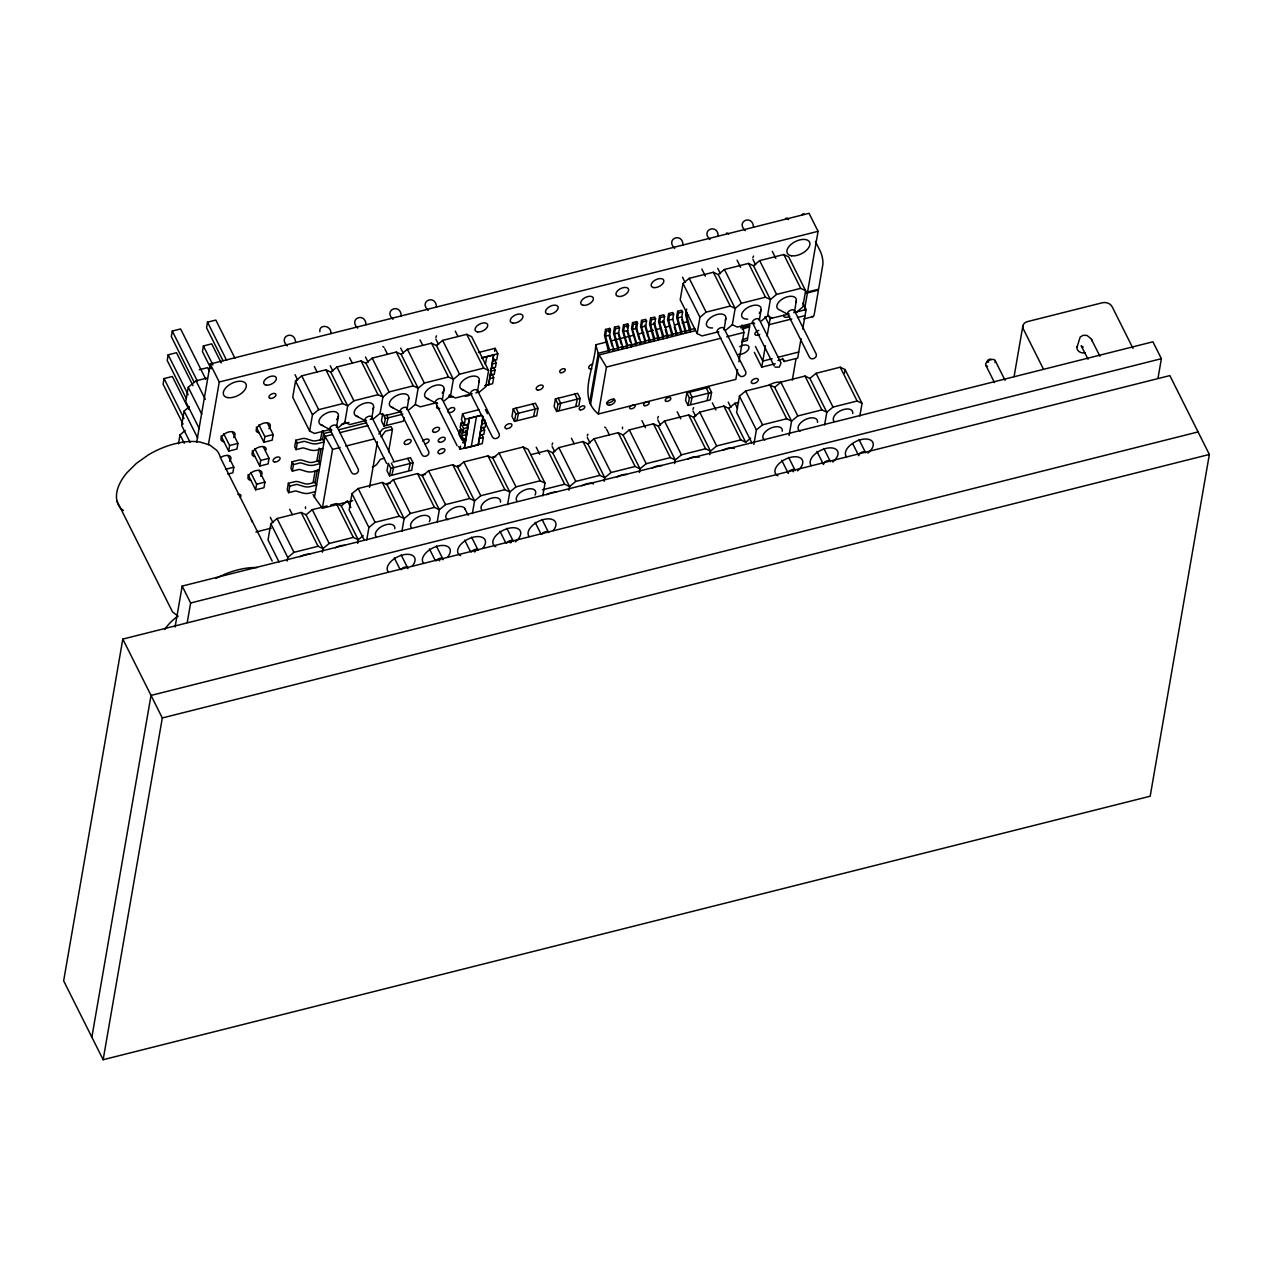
<?xml version="1.0" encoding="UTF-8"?>
<svg xmlns="http://www.w3.org/2000/svg" width="1273" height="1273" viewBox="0 0 1273 1273"><rect width="100%" height="100%" fill="white"/><g stroke="black" fill="none" stroke-linecap="round" stroke-linejoin="round"><path stroke-width="1.5" d="M336.645 426.646L338.379 416.064M371.875 417.783L373.61 407.201M407.105 408.919L408.824 398.338M444.054 389.474L442.32 400.056A3.771 2.069 -26.6 0 0 439.567 398.513A3.771 2.069 -26.6 0 0 435.509 401.377A3.771 2.069 -26.6 0 0 437.578 403.414M477.55 391.193L479.284 380.611M724.13 329.134L725.849 318.552M761.079 309.689L759.345 320.271A3.771 2.069 -26.6 0 0 756.592 318.743A3.771 2.069 -26.6 0 0 752.534 321.608A3.771 2.069 -26.6 0 0 754.603 323.628M794.575 311.408L796.309 300.826M188.881 409.46L172.38 376.506L164.058 378.59L163.087 384.207L183.057 424.1M193.003 385.671L176.501 352.716L168.179 354.817L167.209 360.434L186.304 398.592M205.796 379.243L180.607 328.943L172.285 331.028L171.314 336.645L193.894 381.741M122.813 639.094L63.65 980.831L103.145 1059.709L1150.187 796.214L1209.35 454.461L1169.855 375.599L122.813 639.094L162.308 717.956L103.145 1059.709M178.475 443.831L180.034 434.825L185.19 430.529M189.311 406.755L184.139 411.036L181.657 425.453L190.075 442.288M207.388 377.97L196.01 380.834L188.261 387.263L185.763 401.679L199.256 428.603M221.279 362.932L211.716 343.853L203.394 345.954L202.423 351.571L211.111 368.915M234.948 358.238L215.837 320.08L207.515 322.164L206.544 327.782L223.046 360.736M91.863 1037.177L151.026 695.424L1198.068 431.929M196.663 442.32L210.22 363.998L809.055 213.291L818.078 231.32L804.52 309.657M175.085 627L182.166 586.089L1152.924 341.801L1161.39 358.7L1158.016 378.176M208.406 444.691L219.258 382.011L210.22 363.998M187.258 622.465L190.632 602.988L182.166 586.089M223.746 441.683A7.654 4.185 -26.6 0 1 222.298 435.843A7.654 4.185 -26.6 0 1 232.227 431.674L237.94 443.418L236.969 449.035L228.647 451.135L229.617 445.518L223.714 433.727M227.915 455.416L233.818 467.191L232.848 472.808L227.851 474.065M259.024 470.326L264.927 482.117L263.957 487.734L255.634 489.819L256.605 484.201L250.701 472.426M263.145 446.552L269.049 458.328L268.078 463.945L259.756 466.045L260.726 460.428L254.823 448.637M267.266 422.763L273.17 434.554L272.183 440.172L263.861 442.256L264.848 436.639L258.944 424.864M322.371 552.227L322.992 548.615L306.061 514.801L301.16 512.462L277.037 518.525L270.847 523.68L268.014 539.959L279.026 561.934M338.682 427.362L344.872 422.222L347.688 405.928L330.773 372.13L325.872 369.775L301.733 375.853L295.543 380.993L292.726 397.287L309.641 431.086L314.542 433.441L331.251 429.224M288.653 492.667L289.783 486.111L296.179 484.504A2.466 1.909 9.8 0 1 297.564 484.552L303.897 486.493A11.011 8.545 9.8 0 0 310.071 486.7L316.595 485.077L315.179 482.26L309.244 483.756A7.24 5.617 9.8 0 1 304.406 483.597L298.805 481.862A6.222 4.837 9.8 0 0 294.652 481.719L288.366 483.294L287.237 489.85L288.653 492.667L295.05 491.06A2.466 1.909 9.8 0 1 296.434 491.107L302.767 493.049A11.011 8.545 9.8 0 0 308.925 493.256L315.449 491.633M292.376 471.137L293.506 464.581L299.919 462.974A2.466 1.909 9.8 0 1 301.287 463.022L307.62 464.963A11.011 8.545 9.8 0 0 313.794 465.17L320.319 463.547L318.902 460.731L312.967 462.226A7.24 5.617 9.8 0 1 308.13 462.067L302.528 460.317A6.222 4.837 9.8 0 0 298.375 460.19L292.106 461.765L290.96 468.321L292.376 471.137L298.773 469.53A2.466 1.909 9.8 0 1 300.157 469.578L306.491 471.519A11.011 8.545 9.8 0 0 312.665 471.726L319.189 470.103M296.1 449.608L297.246 443.052L303.642 441.445A2.466 1.909 9.8 0 1 305.027 441.492L311.36 443.434A11.011 8.545 9.8 0 0 317.518 443.641L324.042 442.017L322.642 439.201L316.691 440.681A7.24 5.617 9.8 0 1 311.853 440.522L306.252 438.787A6.222 4.837 9.8 0 0 302.099 438.66L295.829 440.235L294.7 446.791L296.1 449.608L302.513 448.001A2.466 1.909 9.8 0 1 303.881 448.032L310.214 449.99A11.011 8.545 9.8 0 0 316.388 450.196L322.912 448.557M287.141 561.091L287.762 557.479L270.847 523.68M309.641 431.086L312.474 414.791L295.543 380.993M313.174 482.292L315.147 470.899M316.802 461.399L319.093 448.112M320.414 440.522L322.053 431.038M315.036 483.104L317.343 469.769M318.664 462.147L320.971 448.812M322.626 439.296L323.613 433.584L322.785 430.624M352.732 500.623L322.355 508.261L314.479 497.25L325.013 436.4L323.613 433.584L331.075 431.69M322.355 508.261L332.539 449.417L325.013 436.4L332.492 434.507M401.918 531.271L404.114 518.604L387.183 484.806L382.298 482.451L358.159 488.53L351.969 493.669L349.152 509.964L364.38 540.373M357.586 543.364L358.222 539.752L341.291 505.938L336.39 503.599L330.821 504.999M370.188 419.438L373.896 418.499L380.102 413.359L382.918 397.065L365.988 363.266L361.086 360.911L336.963 366.99L330.773 372.13M369.552 487.304L377.445 441.747M382.759 413.486L381.47 420.965L384 426.041L403.414 421.156L404.066 417.417M384 426.041L385.305 418.546L383.603 415.173M366.704 540.134L368.899 527.468L351.969 493.669M388.567 451.835L392.45 429.399L391.034 426.582L384.764 428.158A6.222 4.837 9.8 0 0 381.661 430.131L378.861 433.982M389.538 475.831L390.827 468.337L388.297 463.261L386.992 470.755L389.538 475.831L411.72 470.246L413.025 462.751L410.479 457.675L392.911 462.099M409.126 409.635L415.316 404.496L418.149 388.201L401.218 354.403L396.317 352.048L372.193 358.127L365.988 363.266M444.357 400.772L450.547 395.632L453.363 379.338L436.448 345.54L431.547 343.185L407.408 349.263L401.218 354.403M437.148 522.407L439.344 509.741L422.413 475.943L417.512 473.588L393.389 479.666L387.183 484.806M462.481 429.51L459.712 430.21L458.98 434.411L461.017 438.469M463.706 422.477L460.921 423.177L460.205 427.394L462.911 432.804L467.064 431.754M479.189 409.635L462.545 413.82L461.494 419.899L464.199 425.309L468.369 424.259M481.958 434.809L483.31 437.514L482.26 443.609L460.078 449.194L460.603 446.139M459.712 430.21L462.417 435.605L461.685 439.821L465.854 438.771M462.911 432.804L463.643 428.587L460.921 423.177M464.199 425.309L465.266 419.231L462.545 413.82M464.343 448.367L469.419 418.181L464.343 448.367L478.218 444.882L483.072 416.796M485.427 363.998L486.843 356.726M436.448 345.54L442.638 340.4L466.761 334.322L471.662 336.677L488.593 370.475L485.777 386.769L479.571 391.909L475.863 392.832M483.024 416.207L478.218 444.882M488.593 384.955L493.669 354.769L488.593 384.955L485.124 385.814M494.592 351.348L495.117 348.309L478.473 352.494M483.263 427.33L484.615 430.035L483.883 434.236L479.714 435.286M483.788 418.944L485.825 423.002L485.093 427.219L480.939 428.269M491.664 373.53L493.685 377.588L492.635 383.682L485.013 385.592M493.638 367.388L494.99 370.093L494.258 374.31L490.089 375.36M494.163 359.018L496.199 363.076L495.468 367.292L491.314 368.343M495.117 348.309L497.823 353.719L496.772 359.798L492.603 360.848M472.378 513.544L474.574 500.878L457.644 467.08L452.742 464.725L428.603 470.803L422.413 475.943M513.274 408.84L511.969 416.335L514.515 421.411L536.697 415.825L538.002 408.331L535.456 403.255L513.274 408.84L515.804 413.916L514.515 421.411M507.593 504.681L509.789 492.014L492.858 458.216L487.973 455.861L463.833 461.94L457.644 467.08M555.41 398.926L554.121 406.405L556.651 411.481L578.849 405.896L580.138 398.401L577.608 393.341L555.41 398.926L557.956 403.987L556.651 411.481M542.823 495.818L545.019 483.151L528.088 449.337L523.187 446.998L499.064 453.061L492.858 458.216M568.936 490.185L569.572 486.557L552.641 452.758L547.74 450.403L531.032 454.62M607.237 341.864L595.716 344.776C595.287 366.719 576.78 396.619 598.342 413.996L735.842 379.386L737.528 369.616M589.638 402.873L598.23 353.242L595.716 344.776M590.481 404.559L599.074 354.944L598.23 353.242L608.287 350.712L604.5 335.292L605.518 329.436L609.672 328.386L610.515 330.089L609.656 335.101L613.713 348.945L613.284 351.364M608.287 350.712L609.13 352.414L609.544 349.98L605.487 336.136L606.362 331.123L605.518 329.436M609.003 332.301L609.672 328.386M598.342 413.996L606.457 367.038L599.074 354.944L694.422 330.948L694.835 328.529L690.682 329.564L690.252 331.998L689.409 330.296L685.622 314.877L686.64 309.021M614.525 327.177L613.506 333.017L618.137 350.139L618.567 347.72L614.509 333.876L615.368 328.864L614.525 327.177L618.694 326.127L619.537 327.813L618.662 332.826L622.72 346.67L622.306 349.088L621.463 347.402L626.316 346.176L626.587 344.601L622.529 330.757L623.547 324.901L627.7 323.851L628.544 325.538L627.684 330.55L631.742 344.41L631.313 346.829L630.469 345.142L635.322 343.917L635.593 342.326L631.535 328.482L632.554 322.626L636.723 321.592L637.566 323.278L636.691 328.291L640.749 342.135L640.335 344.553L639.492 342.867L644.345 341.641L644.615 340.066L640.558 326.222L641.576 320.366L645.729 319.316L646.573 321.003L645.713 326.015L649.771 339.859L649.341 342.294L648.769 339.016M626.316 346.176L627.159 347.879L627.573 345.444L623.515 331.601L624.391 326.588L623.547 324.901M627.032 327.75L627.7 323.851M604.166 481.321L604.786 477.693L587.871 443.895L582.97 441.54L558.831 447.619L552.641 452.758M635.322 343.917L636.166 345.604L636.595 343.185L632.538 329.341L633.397 324.329L632.554 322.626M636.723 321.592L635.704 327.432L639.253 339.557M644.345 341.641L645.188 343.328L645.602 340.909L641.544 327.066L642.419 322.053L641.576 320.366M650.583 318.091L649.564 323.947L654.195 341.069L654.624 338.65L650.567 324.806L651.426 319.794L650.583 318.091L654.752 317.057L655.595 318.743L654.72 323.756L658.778 337.6L658.364 340.018L653.733 322.896M659.605 315.831L658.587 321.687L663.217 338.793L663.631 336.374L659.573 322.53L660.448 317.518L659.605 315.831L663.758 314.781L664.601 316.468L663.742 321.48L667.8 335.324L667.37 337.759L665.286 329.293M639.396 472.458L640.017 468.83L623.086 435.032L618.185 432.677L594.061 438.755L587.871 443.895M668.611 313.556L667.593 319.412L672.224 336.533L672.653 334.115L668.596 320.255L669.455 315.243L668.611 313.556L672.781 312.506L673.624 314.208L672.749 319.221L676.806 333.065L676.393 335.483L675.549 333.797M677.634 311.296L676.615 317.136L681.246 334.258L681.66 331.839L677.602 317.995L678.477 312.983L677.634 311.296L681.787 310.246L682.63 311.933L681.771 316.945L685.829 330.789L685.399 333.208L684.556 331.521M726.151 329.85L732.341 324.71L735.173 308.416L718.243 274.618L713.341 272.263L689.218 278.341L683.012 283.481L680.196 299.776L697.127 333.574L702.028 335.929L718.72 331.728M690.682 329.564L686.624 315.72L687.197 312.378M686.847 392.911L685.542 400.39L688.088 405.466L710.27 399.881L711.575 392.386L709.029 387.326L686.847 392.911L689.377 397.972L688.088 405.466M674.61 463.579L675.247 459.967L658.316 426.169L653.415 423.814L629.292 429.892L623.086 435.032M697.127 333.574L699.943 317.279L683.012 283.481M709.841 454.716L710.461 451.103L693.546 417.305L688.645 414.95L664.506 421.029L658.316 426.169M738.881 361.787L743.957 332.444L742 324.949M789.085 435.573L791.583 421.092L774.668 387.294L769.767 384.939L745.628 391.018L739.438 396.158L736.621 412.452L751.85 442.877M761.381 320.987L767.571 315.847L770.388 299.553L753.473 265.755L748.572 263.4L724.432 269.478L718.243 274.618M775.209 363.744L761.731 367.149L765.439 345.747M767.094 336.167L770.133 318.616L768.494 315.322M753.855 444.436L756.369 429.956L739.438 396.158M753.473 265.755L759.663 260.615L783.786 254.536L788.687 256.891L805.618 290.69L802.802 306.984L796.596 312.124M792.315 380.166L796.039 358.62M801.051 338.618L797.678 358.095L784.2 361.484A4.885 2.673 -26.6 0 0 777.914 360.561M802.706 329.039L806.08 309.562L802.786 302.99M824.618 424.896L826.814 412.229L809.883 378.431L804.997 376.076L780.858 382.155L774.668 387.294M844.492 373.18L845.113 369.568L840.212 367.213L816.088 373.291L809.883 378.431M859.848 416.032L862.044 403.366L845.113 369.568M1014.072 376.649L1022.856 325.936M1077.022 347.195L1080.172 337.059L1083.148 335.292L1086.999 335.436L1091.088 338.761L1099.967 356.281M312.474 414.791L318.664 409.651L342.803 403.589L347.688 405.928L353.894 400.788L378.017 394.71L382.918 397.065L389.108 391.925L413.248 385.846L418.149 388.201L424.339 383.062L448.462 376.983L453.363 379.338L459.569 374.198L483.692 368.12L488.593 370.475M306.061 514.801L312.267 509.661L327.113 505.938M341.291 505.938L347.481 500.798L350.871 507.561M287.762 557.479L293.968 552.339L318.091 546.26L322.992 548.615L329.182 543.476L353.321 537.397L358.222 539.752L363.171 535.631M368.899 527.468L375.089 522.328L399.213 516.249L404.114 518.604L410.32 513.465L434.443 507.386L439.344 509.741L445.534 504.601L469.673 498.523L474.574 500.878L480.764 495.738L504.888 489.659L509.789 492.014L515.995 486.875L540.118 480.796L545.019 483.151M699.943 317.279L706.133 312.14L730.272 306.077L735.173 308.416L741.363 303.276L765.487 297.214L770.388 299.553L776.594 294.413L800.717 288.35L805.618 290.69M750.64 438.119L745.692 442.24L740.791 439.885L716.667 445.964L710.461 451.103L705.56 448.748L681.437 454.827L675.247 459.967L670.346 457.612L646.207 463.69L640.017 468.83L635.116 466.475L610.992 472.554L604.786 477.693L599.885 475.354L575.762 481.417L569.572 486.557L564.671 484.217L547.74 450.403M693.546 417.305L699.736 412.166L723.86 406.087L728.761 408.442L745.692 442.24M728.761 408.442L734.967 403.286L738.674 402.363M756.369 429.956L762.559 424.816L786.698 418.753L791.583 421.092L797.789 415.953L821.912 409.874L826.814 412.229L833.003 407.089L857.143 401.011L862.044 403.366M199.288 369.727L207.61 367.642L209.345 371.111M219.258 382.011L818.078 231.32M481.528 357.808L497.823 353.719M481.64 358.047L493.781 354.992M606.362 331.123L610.515 330.089M615.368 328.864L619.537 327.813M624.391 326.588L628.544 325.538M633.397 324.329L637.566 323.278M642.419 322.053L646.573 321.003M651.426 319.794L655.595 318.743M660.448 317.518L664.601 316.468M669.455 315.243L673.624 314.208M678.477 312.983L682.63 311.933M492.046 364.126L496.199 363.076M605.487 336.136L609.656 335.101M614.509 333.876L618.662 332.826M623.515 331.601L627.684 330.55M632.538 329.341L636.691 328.291M641.544 327.066L645.713 326.015M650.567 324.806L654.72 323.756M659.573 322.53L663.742 321.48M668.596 320.255L672.749 319.221M677.602 317.995L681.771 316.945M686.624 315.72L688.693 315.195M490.821 371.143L494.99 370.093M611.072 340.909L634.113 335.101M637.948 334.147L643.708 332.699M647.543 331.728L653.304 330.28M657.139 329.309L660.973 328.354M664.824 327.384L670.569 325.936M674.419 324.965L678.254 323.994M682.089 323.04L687.85 321.592M489.532 378.638L493.685 377.588M229.617 445.518L237.94 443.418M264.848 436.639L273.17 434.554M609.544 349.98L613.713 348.945M618.567 347.72L622.72 346.67M627.573 345.444L631.742 344.41M636.595 343.185L640.749 342.135M645.602 340.909L649.771 339.859M654.624 338.65L658.778 337.6M663.631 336.374L667.8 335.324M672.653 334.115L676.806 333.065M681.66 331.839L685.829 330.789M612.44 349.677L617.294 348.452M648.498 340.591L653.351 339.382M657.52 338.332L662.374 337.106M666.527 336.056L671.38 334.847M677.156 333.383L680.403 332.571M686.179 331.123L689.409 330.296M341.371 424.355L348.961 422.445M366.481 420.361L349.773 424.577L344.872 422.222M401.711 411.497L385.003 415.698L380.102 413.359M436.925 402.634L420.217 406.835L415.316 404.496M472.156 393.771L455.448 397.972L450.547 395.632M753.95 322.849L737.242 327.066L732.341 324.71M770.133 318.616L789.18 313.985M794.527 312.474L806.08 309.562M740.6 327.829L749.845 325.506L747.251 340.48L741.713 341.88M338.538 429.813L366.544 422.763M385.305 418.546L402.873 414.139M742.127 329.246L749.24 326.811M339.955 432.629L367.961 425.596M791.79 318.966L769.083 324.679L765.025 316.563M797.455 317.534L805.029 315.624M606.457 367.038L721.043 338.204M726.772 336.772L743.957 332.444M803.868 318.918L812.97 316.643M225.496 469.291L233.818 467.191M260.726 460.428L269.049 458.328M742.032 340.002L747.299 338.045M392.45 429.399L386.053 431.022A2.466 1.909 9.8 0 0 385.019 431.674L381.836 436.018A11.011 8.545 9.8 0 1 381.104 436.766M332.539 449.417L340.13 447.507M345.826 446.075L374.31 438.914M465.266 419.231L481.56 415.125M469.53 418.403L481.671 415.348M482.228 420.774L485.013 420.074M515.804 413.916L538.002 408.331M557.956 403.987L580.138 398.401M463.643 428.587L467.796 427.537L466.443 424.832M481.671 424.052L485.825 423.002M256.605 484.201L264.927 482.117M462.417 435.605L466.586 434.57L465.234 431.865M480.446 431.07L484.615 430.035M772.25 358.7L762.782 361.071L755.462 346.479M777.914 357.267L798.728 352.032M384.478 458.232L381.184 459.076A2.466 1.909 9.8 0 0 380.166 459.712L376.967 464.056A11.011 8.545 9.8 0 1 372.368 466.984M462.513 442.749L465.281 442.049L463.261 437.992M479.157 438.564L483.31 437.514M390.827 468.337L413.025 462.751M689.377 397.972L711.575 392.386M255.905 532.003L271.308 528.136M542.393 489.819L564.671 484.217M190.632 602.988L1161.39 358.7M162.308 717.956L1209.35 454.461M1082.209 346.717L1083.132 347.131L1081.175 345.747L1088.065 359.225M767.571 315.847L772.472 318.202M461.908 389.411L471.344 394.344A3.771 2.069 -26.6 0 1 471.694 391.225A3.771 2.069 -26.6 0 1 476.404 389.649A3.771 2.069 -26.6 0 1 476.882 392.482M426.678 398.274L436.13 403.207M391.447 407.137L400.9 412.07M356.233 416L365.669 420.933A3.771 2.069 -26.6 0 1 366.019 417.815A3.771 2.069 -26.6 0 1 370.729 416.239A3.771 2.069 -26.6 0 1 371.207 419.072M321.003 424.864L330.455 429.797M775.082 367.149L779.299 367.101L781.065 363.076L759.345 319.698M123.481 510.505L120.696 508.388A57.89 31.698 -26.6 0 1 126.839 472.856L136.354 463.42L148.066 455.082A55.598 30.441 -26.6 0 1 199.925 442.033L209.679 444.977L216.649 450.26A57.89 31.698 -26.6 0 1 220.34 457.532L272.183 561.043M178.093 616.132L172.523 611.915L116.989 501.132M739.183 375.312C741.347 378.367 747.012 375.503 745.835 371.939L724.114 328.561M728.617 234.057L728.299 233.691A10.534 3.31 75.9 0 0 726.437 233.198M788.592 219.656L787.923 218.685A10.534 3.31 75.9 0 0 785.409 218.988M1092.345 341.069L1091.534 339.477M1132.986 348.372L1112.093 306.65A7.527 5.84 9.8 0 0 1102.338 302.767L1027.454 321.608A7.527 5.84 9.8 0 0 1023.333 328.991L1043.367 368.979M995.327 360.88L1005.049 380.309M985.652 364.937L994.499 382.6M783.786 254.536L800.717 288.35M840.212 367.213L857.143 401.011M772.281 251.322L775.846 258.419M753.505 227.167C752.852 214.071 735.253 221.216 745.214 230.636M794.559 310.835L816.279 354.212C817.568 357.999 811.092 360.864 809.373 357.108L787.653 313.731M859.084 439.694L865.656 452.806M853.005 444.229L858.75 455.702M759.663 260.615L776.594 294.413M816.088 373.291L833.003 407.089M752.948 259.437L755.605 264.752M748.572 263.4L765.487 297.214M804.997 376.076L821.912 409.874M737.067 260.185L740.615 267.282M782.545 358.206L784.2 361.484M718.274 236.03C717.622 222.934 700.023 230.079 709.984 239.515M823.87 448.557L830.426 461.669A3.771 2.069 -26.6 0 0 826.925 460.906A3.771 2.069 -26.6 0 0 823.504 463.993M752.423 322.594L774.159 365.972M816.964 451.454L823.52 464.565M724.432 269.478L741.363 303.276M780.858 382.155L797.789 415.953M717.717 268.301L720.391 273.631M754.332 352.35L761.731 367.149M713.341 272.263L730.272 306.077M769.767 384.939L786.698 418.753M701.837 269.049L705.385 276.146M683.044 244.893C682.392 231.797 664.808 238.942 674.754 248.378M788.639 457.421L795.211 470.533A3.771 2.069 -26.6 0 0 792.602 469.546A3.771 2.069 -26.6 0 0 788.958 471.567M717.208 331.457L738.929 374.835M781.733 460.317L788.305 473.429M689.218 278.341L706.133 312.14M745.628 391.018L762.559 424.816M682.487 277.164L685.16 282.495M734.967 403.286L737.497 408.362M728.236 402.125L730.909 407.44M723.86 406.087L740.791 439.885M706.26 388.026L708.79 393.086L707.215 400.024M712.355 402.873L715.903 409.97M699.736 412.166L716.667 445.964M689.616 392.211L692.146 397.271L690.571 404.209M693.021 410.988L695.679 416.303M688.645 414.95L705.56 448.748M677.141 411.736L680.689 418.833M664.506 421.029L681.437 454.827M657.791 419.851L660.464 425.166M653.415 423.814L670.346 457.612M641.91 420.599L645.459 427.696M629.292 429.892L646.207 463.69M618.185 432.677L635.116 466.475M606.68 429.462L609.353 434.793M574.839 394.041L577.369 399.101L575.794 406.023M594.061 438.755L610.992 472.554M587.346 437.578L590.004 442.893M582.97 441.54L599.885 475.354M558.195 398.226L560.725 403.286L559.149 410.224M571.466 438.326L574.123 443.656M558.831 447.619L575.762 481.417M532.687 403.955L535.217 409.031L533.642 415.953M552.116 446.441L554.789 451.756M536.235 447.189L539.784 454.286M516.042 408.14L518.588 413.216L516.997 420.138M466.761 334.322L483.692 368.12M523.187 446.998L540.118 480.796M455.257 331.107L457.93 336.422M436.48 306.952C435.827 293.84 418.228 300.985 428.189 310.421M477.534 390.62L499.255 433.998C500.544 437.785 494.083 440.633 492.349 436.894L470.628 393.516M542.059 519.479L548.631 532.591A3.771 2.069 -26.6 0 0 545.576 531.684A3.771 2.069 -26.6 0 0 541.932 534.262M485.411 409.588L487.448 413.645M535.153 522.376L540.898 533.848M442.638 340.4L459.569 374.198M499.064 453.061L515.995 486.875M476.468 416.653L471.281 446.616M435.923 339.223L438.58 344.537M431.547 343.185L448.462 376.983M487.973 455.861L504.888 489.659M420.042 339.971L422.7 345.285M465.472 430.449L466.936 433.393M401.25 315.815C400.597 302.703 382.998 309.848 392.959 319.284M442.32 399.483L464.04 442.861M506.845 528.343L513.401 541.455A3.771 2.069 -26.6 0 0 510.362 540.564A3.771 2.069 -26.6 0 0 506.702 543.141M458.71 446.489L460.078 449.194M435.414 402.379L457.134 445.757M499.939 531.239L505.683 542.712M407.408 349.263L424.339 383.062M463.833 461.94L480.764 495.738M400.693 348.086L403.366 353.401M396.317 352.048L413.248 385.846M452.742 464.725L469.673 498.523M384.812 348.834L387.469 354.165M464.693 508.357L468.162 515.294M366.019 324.679C365.367 311.567 347.784 318.711 357.745 328.148M407.089 408.347L428.81 451.724C430.099 455.511 423.623 458.375 421.904 454.62L400.183 411.243M471.615 537.206L478.187 550.318A3.771 2.069 -26.6 0 0 475.131 549.427A3.771 2.069 -26.6 0 0 471.487 552.005M464.709 540.102L470.453 551.575M372.193 358.127L389.108 391.925M428.603 470.803L445.534 504.601M365.478 356.949L368.136 362.264M361.086 360.911L378.017 394.71M417.512 473.588L434.443 507.386M386.467 414.664L388.074 417.862L386.499 424.784M407.71 458.375L410.256 463.452L408.665 470.374M349.582 357.697L352.255 363.028M330.805 333.542C331.887 325.283 318.759 323.565 319.857 331.728M371.859 417.21L393.58 460.587M436.384 546.069L442.956 559.181M391.352 463.133L393.612 467.637L392.02 474.558M364.953 420.106L386.674 463.483M429.478 548.965L435.223 560.438M336.963 366.99L353.894 400.788M393.389 479.666L410.32 513.465M330.248 365.812L332.905 371.127M325.872 369.775L342.803 403.589M382.298 482.451L399.213 516.249M314.367 366.56L317.025 371.891M295.575 342.405C294.922 329.309 277.323 336.454 287.284 345.874M336.645 426.073L358.365 469.451C359.638 473.238 353.178 476.102 351.459 472.347L329.739 428.969M401.17 554.933L407.726 568.044M394.264 557.829L400.008 569.302M301.733 375.853L318.664 409.651M358.159 488.53L375.089 522.328M295.018 374.676L297.691 379.991M336.39 503.599L353.321 537.397M295.829 440.235L297.246 443.052M313.078 494.433L314.479 497.25M292.106 461.765L293.506 464.581M312.267 509.661L329.182 543.476M288.366 483.294L289.783 486.111M207.515 322.164L226.626 360.323M301.16 512.462L318.091 546.26M256.287 427.107L263.861 442.256M289.655 509.248L292.329 514.563M203.394 345.954L212.957 365.033M252.165 450.897L259.756 466.045M277.037 518.525L293.968 552.339M270.322 517.363L272.979 522.678M248.044 474.67L255.634 489.819M172.285 331.028L197.474 381.327M196.01 380.834L205.287 399.356M221.056 435.971L228.647 451.135M188.261 387.263L201.755 414.186M168.179 354.817L188.149 394.71M184.139 411.036L197.633 437.976M164.058 378.59L184.028 418.483M180.034 434.825L184.251 443.243M681.787 319.555L684.826 329.946M674.292 327.018L675.82 332.205M662.74 320.637L664.267 325.824M644.711 325.172L648.259 337.281M627.191 331.441L630.246 341.816M618.185 333.701L621.224 344.092M609.162 335.977L612.218 346.351M164.742 629.483A41.42 22.675 -26.6 0 1 177.647 616.212M987.577 366.353A5.267 2.88 -26.6 0 1 986.336 362.63A5.267 2.88 -26.6 0 1 992.685 359.4A5.267 2.88 -26.6 0 1 995.025 362.566M988.596 362.121A2.228 1.225 -26.6 0 1 987.88 360.211A2.228 1.225 -26.6 0 1 991.269 359.511M1085.201 352.748A6.031 4.678 9.8 0 1 1078.692 351.268A6.031 4.678 9.8 0 1 1077.435 346.049M846.497 456.689A15.053 8.243 -26.6 0 1 852.687 443.322A15.053 8.243 -26.6 0 1 870.987 440.299A15.053 8.243 -26.6 0 1 867.979 453.14M460.619 555.664A15.053 8.243 -26.6 0 1 461.988 543.221A15.053 8.243 -26.6 0 1 480.844 536.904A15.053 8.243 -26.6 0 1 482.769 548.233M388.297 572.007A15.053 8.243 -26.6 0 1 402.729 554.933A15.053 8.243 -26.6 0 1 412.309 565.96M423.511 563.143A15.053 8.243 -26.6 0 1 437.96 546.069A15.053 8.243 -26.6 0 1 447.539 557.097M811.267 465.568A15.053 8.243 -26.6 0 1 817.457 452.186A15.053 8.243 -26.6 0 1 835.756 449.162A15.053 8.243 -26.6 0 1 832.749 462.004M777.914 475.816A15.053 8.243 -26.6 0 1 780.206 462.576A15.053 8.243 -26.6 0 1 799.81 457.628A15.053 8.243 -26.6 0 1 797.519 470.867M495.834 546.801A15.053 8.243 -26.6 0 1 498.125 533.562A15.053 8.243 -26.6 0 1 517.745 528.613A15.053 8.243 -26.6 0 1 515.454 541.852M529.186 536.554A15.053 8.243 -26.6 0 1 543.635 519.479A15.053 8.243 -26.6 0 1 553.214 530.507M215.98 578.403A55.598 30.441 -26.6 0 1 257.321 567.551M517.013 501.116A10.534 5.776 -26.6 0 1 525.844 489.548A10.534 5.776 -26.6 0 1 535.074 495.054M481.799 509.98A10.534 5.776 -26.6 0 1 489.357 498.889A10.534 5.776 -26.6 0 1 500.48 502.151M510.218 542.807A2.244 1.225 -26.6 0 1 511.285 542.537M447.873 519.814A10.534 5.776 -26.6 0 1 451.676 508.993A10.534 5.776 -26.6 0 1 465.218 509.391M474.463 551.941A2.244 1.225 -26.6 0 1 475.529 551.495M411.338 527.706A10.534 5.776 -26.6 0 1 420.17 516.138A10.534 5.776 -26.6 0 1 429.399 521.659M439.249 560.804A2.244 1.225 -26.6 0 1 439.758 560.534M436.257 560.868A3.771 2.069 -26.6 0 1 440.363 558.195A3.771 2.069 -26.6 0 1 442.972 559.754M376.124 536.569A10.534 5.776 -26.6 0 1 383.682 525.478A10.534 5.776 -26.6 0 1 394.805 528.741M401.027 569.731A3.771 2.069 -26.6 0 1 405.132 567.058A3.771 2.069 -26.6 0 1 407.742 568.617M800.128 431.165A10.534 5.776 -26.6 0 1 805.125 419.692A10.534 5.776 -26.6 0 1 817.505 422.365M764.898 440.028A10.534 5.776 -26.6 0 1 769.894 428.555A10.534 5.776 -26.6 0 1 782.274 431.229M793.079 471.631A2.244 1.225 -26.6 0 1 793.556 471.647M788.289 472.856A3.771 2.069 -26.6 0 1 788.512 472.219M834.038 421.331A10.534 5.776 -26.6 0 1 841.596 410.24A10.534 5.776 -26.6 0 1 852.719 413.502M858.734 455.129A3.771 2.069 -26.6 0 1 861.694 452.217A3.771 2.069 -26.6 0 1 865.401 452.329M546.674 494.688A10.534 5.776 -26.6 0 1 556.381 492.237M687.579 459.219A10.534 5.776 -26.6 0 1 699.116 457.325M657.759 418.228A10.534 5.776 -26.6 0 1 658.38 416.462M722.793 450.356A10.534 5.776 -26.6 0 1 734.33 448.446M692.973 409.365A10.534 5.776 -26.6 0 1 693.61 407.599M617.119 476.961A10.534 5.776 -26.6 0 1 626.825 474.511M587.299 435.971A10.534 5.776 -26.6 0 1 587.935 434.188M604.675 427.155A10.534 5.776 -26.6 0 1 605.98 428.126M652.349 468.082A10.534 5.776 -26.6 0 1 662.055 465.647M622.561 428.715A10.534 5.776 -26.6 0 1 622.529 427.107M581.904 485.825A10.534 5.776 -26.6 0 1 593.441 483.915M552.084 444.834A10.534 5.776 -26.6 0 1 552.705 443.052M335.324 547.867A10.534 5.776 -26.6 0 1 345.031 545.433M305.552 508.5A10.534 5.776 -26.6 0 1 305.504 506.877M300.094 556.731A10.534 5.776 -26.6 0 1 309.8 554.296M463.738 389.952A10.534 5.776 -26.6 0 1 461.256 382.489A10.534 5.776 -26.6 0 1 473.954 376.06A10.534 5.776 -26.6 0 1 478.648 382.393M435.891 337.6A10.534 5.776 -26.6 0 1 436.512 335.833M428.508 398.815A10.534 5.776 -26.6 0 1 426.503 390.747A10.534 5.776 -26.6 0 1 440.187 385.019A10.534 5.776 -26.6 0 1 442.192 393.071M331.903 430.003A3.771 2.069 -26.6 0 1 329.946 427.76A3.771 2.069 -26.6 0 1 334.481 425.039A3.771 2.069 -26.6 0 1 336.422 427.282M322.833 425.405A10.534 5.776 -26.6 0 1 320.828 417.353A10.534 5.776 -26.6 0 1 334.513 411.609A10.534 5.776 -26.6 0 1 336.518 419.676M401.552 412.261A3.771 2.069 -26.6 0 1 400.661 409.588A3.771 2.069 -26.6 0 1 405.196 407.296A3.771 2.069 -26.6 0 1 406.883 409.556M393.277 407.678A10.534 5.776 -26.6 0 1 390.795 400.215A10.534 5.776 -26.6 0 1 403.509 393.787A10.534 5.776 -26.6 0 1 408.203 400.12M382.807 346.527A10.534 5.776 -26.6 0 1 384.112 347.497M358.063 416.542A10.534 5.776 -26.6 0 1 355.581 409.094A10.534 5.776 -26.6 0 1 368.279 402.65A10.534 5.776 -26.6 0 1 372.973 408.983M747.76 319.093A10.534 5.776 -26.6 0 1 742.636 312.187A10.534 5.776 -26.6 0 1 756.496 305.17A10.534 5.776 -26.6 0 1 759.217 313.301M718.577 332.476A3.771 2.069 -26.6 0 1 717.686 329.818A3.771 2.069 -26.6 0 1 722.221 327.511A3.771 2.069 -26.6 0 1 723.907 329.771M712.53 327.957A10.534 5.776 -26.6 0 1 707.056 321.655A10.534 5.776 -26.6 0 1 719.754 314.033A10.534 5.776 -26.6 0 1 725.228 320.335M793.906 312.697A3.771 2.069 -26.6 0 0 793.429 309.864A3.771 2.069 -26.6 0 0 788.719 311.439A3.771 2.069 -26.6 0 0 788.369 314.558L778.933 309.625A10.534 5.776 -26.6 0 1 785.17 297.564A10.534 5.776 -26.6 0 1 795.673 302.608M752.9 257.83A10.534 5.776 -26.6 0 1 753.536 256.048M806.35 293.076A3.771 2.069 -26.6 0 0 807.337 292.917L818.428 290.133L814.243 314.336A10.534 3.31 75.9 0 1 811.744 316.404M806.398 292.042A2.26 1.241 -26.6 0 0 807.496 291.978L818.603 289.194L822.788 264.991A10.534 3.31 75.9 0 0 819.971 250.558L815.611 241.854A4.519 1.416 75.9 0 1 815.404 241.393M802.038 214.803A10.534 3.31 75.9 0 1 804.568 214.501M251.195 519.766A6.874 3.771 -26.6 0 1 251.672 521.691M452.933 396.428A3.055 1.671 -26.6 0 1 449.576 396.985A3.055 1.671 -26.6 0 1 449.528 394.805M769.131 385.067A12.444 6.811 -26.6 0 1 780.588 382.186M739.772 346.654A7.161 3.914 -26.6 0 1 748.985 348.022A7.161 3.914 -26.6 0 1 738.435 354.355M591.802 368.788A3.819 2.1 -26.6 0 1 588.699 367.292A3.819 2.1 -26.6 0 1 592.629 364.03M632.729 404.878A3.055 1.671 -26.6 0 1 634.925 406.755A3.055 1.671 -26.6 0 1 630.326 408.697A3.055 1.671 -26.6 0 1 631.265 405.482M237.844 494.465A3.819 2.1 -26.6 0 1 240.279 497.266M470.755 394.009A3.819 2.1 -26.6 0 1 464.661 395.537M439.726 408.41A3.819 2.1 -26.6 0 1 437.291 405.61M422.731 441.126A3.819 2.1 -26.6 0 1 428.826 439.583A3.819 2.1 -26.6 0 1 425.166 443.927M759.806 334.385A3.819 2.1 -26.6 0 1 754.889 334.242A3.819 2.1 -26.6 0 1 758.803 330.391M386.976 483.549A6.874 3.771 -26.6 0 1 390.031 483.326M422.19 474.686A6.874 3.771 -26.6 0 1 425.262 474.463M457.421 465.823A6.874 3.771 -26.6 0 1 460.492 465.6M492.651 456.959A6.874 3.771 -26.6 0 1 495.706 456.736M250.749 480.382A7.654 4.185 -26.6 0 1 249.285 474.527A7.654 4.185 -26.6 0 1 259.215 470.374A7.654 4.185 -26.6 0 1 260.663 476.213M221.056 457.23A7.654 4.185 -26.6 0 1 229.426 455.845A7.654 4.185 -26.6 0 1 229.554 461.303M254.855 456.609A7.654 4.185 -26.6 0 1 256.287 448.367A7.654 4.185 -26.6 0 1 266.137 449.83M232.227 431.674A7.654 4.185 -26.6 0 1 233.675 437.53M258.976 432.82A7.654 4.185 -26.6 0 1 257.528 426.98A7.654 4.185 -26.6 0 1 267.441 422.811A7.654 4.185 -26.6 0 1 268.905 428.667M613.984 398.879A4.519 2.466 -26.6 0 1 610.976 402.125A4.519 2.466 -26.6 0 1 606.553 402.65M789.896 316.15A4.885 2.673 -26.6 0 1 783.611 315.211M752.661 383.491A3.819 2.1 -26.6 0 0 758.294 380.102A3.819 2.1 -26.6 0 0 753.361 379.37A3.819 2.1 -26.6 0 0 752.661 383.491M405.53 444.468A3.819 2.1 -26.6 0 0 411.163 441.079A3.819 2.1 -26.6 0 0 406.246 440.347A3.819 2.1 -26.6 0 0 405.53 444.468M537.588 390.079A3.819 2.1 -26.6 0 0 543.221 386.69A3.819 2.1 -26.6 0 0 538.288 385.958A3.819 2.1 -26.6 0 0 537.588 390.079M644.711 405.705A3.055 1.671 -26.6 0 0 649.214 403A3.055 1.671 -26.6 0 0 645.284 402.411A3.055 1.671 -26.6 0 0 644.711 405.705M791.52 255.778A12.444 6.811 -26.6 0 0 809.867 244.766A12.444 6.811 -26.6 0 0 793.843 242.395A12.444 6.811 -26.6 0 0 791.52 255.778M227.915 397.622A12.444 6.811 -26.6 0 0 246.262 386.594A12.444 6.811 -26.6 0 0 230.238 384.223A12.444 6.811 -26.6 0 0 227.915 397.622M506.304 428.667A3.819 2.1 -26.6 0 0 511.937 425.277A3.819 2.1 -26.6 0 0 507.004 424.546A3.819 2.1 -26.6 0 0 506.304 428.667M439.296 453.697A3.819 2.1 -26.6 0 0 444.945 450.308A3.819 2.1 -26.6 0 0 440.012 449.592A3.819 2.1 -26.6 0 0 439.296 453.697M666.336 401.409A3.055 1.671 -26.6 0 0 670.839 398.704A3.055 1.671 -26.6 0 0 666.893 398.115A3.055 1.671 -26.6 0 0 666.336 401.409M274.475 461.988A3.819 2.1 -26.6 0 0 280.108 458.598A3.819 2.1 -26.6 0 0 275.191 457.866A3.819 2.1 -26.6 0 0 274.475 461.988M449.114 412.563A3.819 2.1 -26.6 0 0 454.763 409.174A3.819 2.1 -26.6 0 0 449.83 408.458A3.819 2.1 -26.6 0 0 449.114 412.563M270.322 398.433A3.819 2.1 -26.6 0 0 275.955 395.044A3.819 2.1 -26.6 0 0 271.022 394.312A3.819 2.1 -26.6 0 0 270.322 398.433M560.804 372.703A3.055 1.671 -26.6 0 0 565.307 369.982A3.055 1.671 -26.6 0 0 561.361 369.409A3.055 1.671 -26.6 0 0 560.804 372.703M433.902 432.311A3.819 2.1 -26.6 0 0 439.551 428.921A3.819 2.1 -26.6 0 0 434.618 428.205A3.819 2.1 -26.6 0 0 433.902 432.311M439.599 442.256A3.819 2.1 -26.6 0 0 445.248 438.867A3.819 2.1 -26.6 0 0 440.315 438.135A3.819 2.1 -26.6 0 0 439.599 442.256M580.313 409.858A3.055 1.671 -26.6 0 0 584.816 407.153A3.055 1.671 -26.6 0 0 580.886 406.564A3.055 1.671 -26.6 0 0 580.313 409.858M266.216 385.114A6.874 3.771 -26.6 0 0 276.368 379.02A6.874 3.771 -26.6 0 0 267.505 377.699A6.874 3.771 -26.6 0 0 266.216 385.114M477.566 331.935A6.874 3.771 -26.6 0 0 487.718 325.824A6.874 3.771 -26.6 0 0 478.855 324.52A6.874 3.771 -26.6 0 0 477.566 331.935M512.796 323.071A6.874 3.771 -26.6 0 0 522.948 316.961A6.874 3.771 -26.6 0 0 514.085 315.656A6.874 3.771 -26.6 0 0 512.796 323.071M548.026 314.192A6.874 3.771 -26.6 0 0 558.163 308.098A6.874 3.771 -26.6 0 0 549.299 306.793A6.874 3.771 -26.6 0 0 548.026 314.192M583.241 305.329A6.874 3.771 -26.6 0 0 593.393 299.235A6.874 3.771 -26.6 0 0 584.53 297.93A6.874 3.771 -26.6 0 0 583.241 305.329M618.471 296.466A6.874 3.771 -26.6 0 0 628.623 290.371A6.874 3.771 -26.6 0 0 619.76 289.066A6.874 3.771 -26.6 0 0 618.471 296.466M653.701 287.603A6.874 3.771 -26.6 0 0 663.838 281.508A6.874 3.771 -26.6 0 0 654.974 280.203A6.874 3.771 -26.6 0 0 653.701 287.603M609.417 405.164A4.519 2.466 -26.6 0 0 615.098 400.438A4.519 2.466 -26.6 0 0 608.367 400.931A4.519 2.466 -26.6 0 0 609.417 405.164"/></g></svg>
